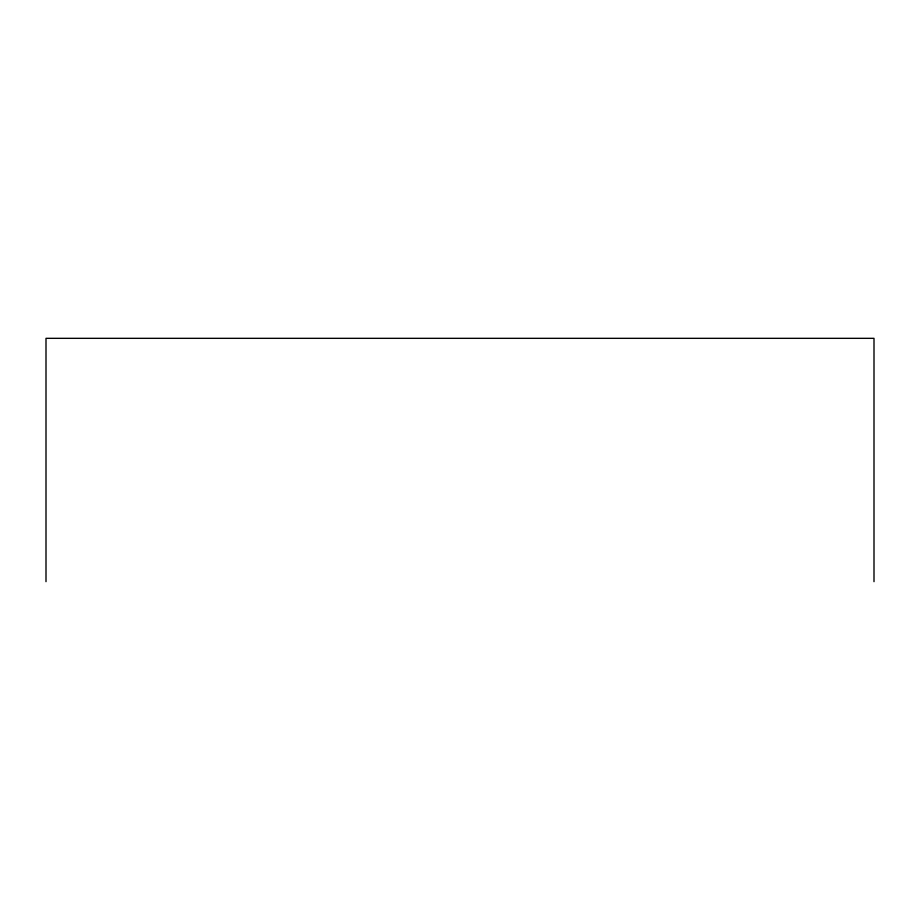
<?xml version="1.0" encoding="UTF-8"?>
<svg xmlns="http://www.w3.org/2000/svg" width="920" height="920" viewBox="0 0 920 920"><rect width="100%" height="100%" fill="white"/><g stroke="black" fill="none" stroke-linecap="round" stroke-linejoin="round"><path stroke-width="1.38" d="M874 581.67L874 338.33L46 338.33L46 581.67"/></g></svg>
